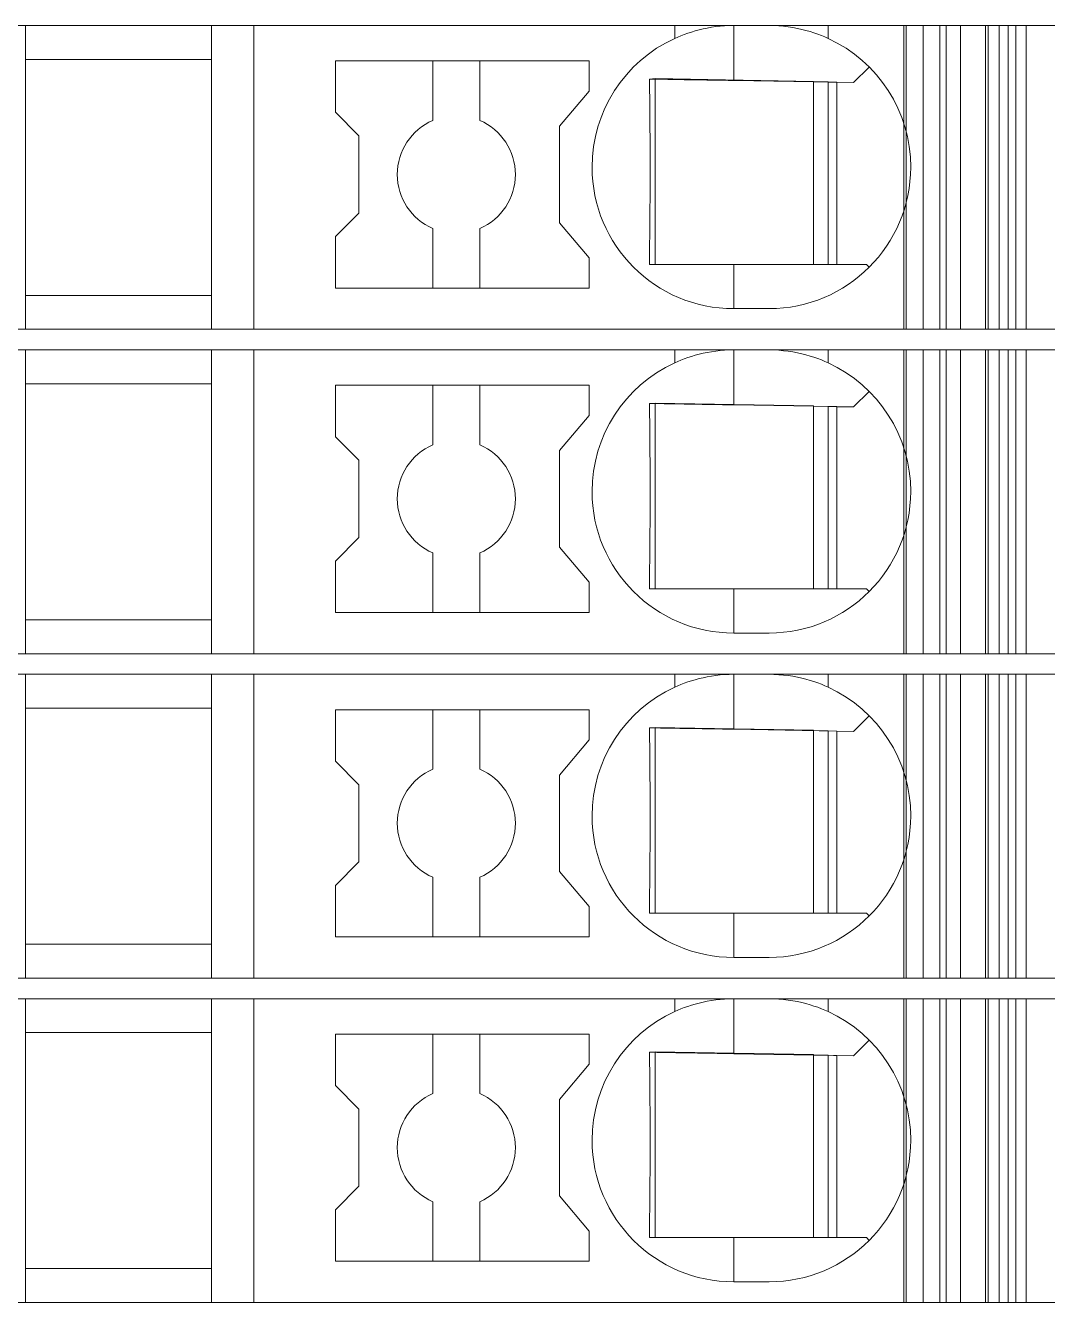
# Model space of a CAD drawing. Header units: millimetres. Extents: x 0 to 2100, y 0 to 1485.
# Drawn here: x 1258.05 to 1275.37, y 387.35 to 409 of the extents above; entities that cross this region are included whole.
import ezdxf
from ezdxf.enums import TextEntityAlignment as Align

# ---------------------------------------------------------------- set-up
doc = ezdxf.new("R2010")
doc.units = ezdxf.units.MM
for name, color, linetype, lineweight in [('EPLAN309', 5, 'Continuous', 5), ('EPLAN493', 5, 'Continuous', 5), ('MAIN-1', 7, 'Continuous', 5), ('MAIN-2', 7, 'Continuous', 5)]:
    doc.layers.add(name, color=color, linetype=linetype, lineweight=lineweight)
doc.styles.add('Tahoma', font='')
doc.styles.get('Tahoma').set_extended_font_data('Tahoma')

# ---------------------------------------------------------------- blocks, each defined once
blk = doc.blocks.new('EPLSYM_LibrarySPECIAL_Symbol12_Variant0_Placement8_71')
at = {"layer": 'EPLAN309', "lineweight": 13, "ltscale": 20}
blk.add_lwpolyline([(0, -5.15), (68.15, -5.15), (68.15, 0), (0, 0)], close=True, dxfattribs=at)
at = {"layer": 'EPLAN493', "color": 5, "style": 'Tahoma'}
blk.add_attdef('17_20450', text='', height=2.93475, dxfattribs=at).set_placement((0, -27.293475), align=Align.MIDDLE_RIGHT)
blk = doc.blocks.new('EPLSYM_LibrarySPECIAL_Symbol12_Variant0_Placement8_72')
at = {"layer": 'EPLAN309', "lineweight": 13, "ltscale": 20}
blk.add_lwpolyline([(0, -5.15), (68.15, -5.15), (68.15, 0), (0, 0)], close=True, dxfattribs=at)
at = {"layer": 'EPLAN493', "color": 5, "style": 'Tahoma'}
blk.add_attdef('17_20450', text='', height=2.93475, dxfattribs=at).set_placement((0, -27.293475), align=Align.MIDDLE_RIGHT)
blk = doc.blocks.new('EPLSYM_LibrarySPECIAL_Symbol12_Variant0_Placement8_73')
at = {"layer": 'EPLAN309', "lineweight": 13, "ltscale": 20}
blk.add_lwpolyline([(0, -5.15), (68.15, -5.15), (68.15, 0), (0, 0)], close=True, dxfattribs=at)
at = {"layer": 'EPLAN493', "color": 5, "style": 'Tahoma'}
blk.add_attdef('17_20450', text='', height=2.93475, dxfattribs=at).set_placement((0, -27.293475), align=Align.MIDDLE_RIGHT)
blk = doc.blocks.new('EPLSYM_LibrarySPECIAL_Symbol12_Variant0_Placement8_74')
at = {"layer": 'EPLAN309', "lineweight": 13, "ltscale": 20}
blk.add_lwpolyline([(0, -5.15), (68.15, -5.15), (68.15, 0), (0, 0)], close=True, dxfattribs=at)
at = {"layer": 'EPLAN493', "color": 5, "style": 'Tahoma'}
blk.add_attdef('17_20450', text='', height=2.93475, dxfattribs=at).set_placement((0, -27.293475), align=Align.MIDDLE_RIGHT)

msp = doc.modelspace()

# ---------------------------------------------------------------- linework, layer by layer
at = {"layer": 'MAIN-1'}
for p, q in [((1258.05, 409), (1261.2, 409)), ((1258.05, 409), (1258.05, 403.85)), ((1261.919, 409), (1261.2, 409)), ((1261.2, 403.85), (1261.2, 409)), ((1269.05, 409), (1261.919, 409)), ((1261.919, 409), (1261.919, 403.85)), ((1269.05, 409), (1270.05, 409)), ((1269.05, 408.782), (1269.05, 409)), ((1269.673, 408.97), (1269.601, 408.958)), ((1269.746, 408.981), (1269.673, 408.97)), ((1269.821, 408.989), (1269.746, 408.981)), ((1269.897, 408.995), (1269.821, 408.989)), ((1269.973, 408.999), (1269.897, 408.995)), ((1270.05, 409), (1269.973, 408.999)), ((1270.05, 408.068), (1270.05, 409)), ((1270.05, 409), (1270.65, 409)), ((1270.65, 409), (1270.732, 408.999)), ((1271.65, 409), (1270.65, 409)), ((1270.732, 408.999), (1270.814, 408.994)), ((1270.814, 408.994), (1270.896, 408.987)), ((1270.896, 408.987), (1270.975, 408.978)), ((1270.975, 408.978), (1271.053, 408.966)), ((1271.65, 409), (1274.704, 409)), ((1271.65, 408.782), (1271.65, 409)), ((1274.832, 409), (1274.704, 409)), ((1274.704, 403.85), (1274.704, 409)), ((1274.832, 409), (1275.367, 409)), ((1274.832, 403.85), (1274.832, 409)), ((1269.102, 408.805), (1269.05, 408.782)), ((1269.156, 408.827), (1269.102, 408.805)), ((1269.213, 408.849), (1269.156, 408.827)), ((1269.272, 408.87), (1269.213, 408.849)), ((1269.333, 408.89), (1269.272, 408.87)), ((1269.397, 408.909), (1269.333, 408.89)), ((1269.463, 408.927), (1269.397, 408.909)), ((1269.531, 408.943), (1269.463, 408.927)), ((1269.601, 408.958), (1269.531, 408.943)), ((1271.053, 408.966), (1271.13, 408.952)), ((1271.13, 408.952), (1271.204, 408.935)), ((1271.204, 408.935), (1271.275, 408.917)), ((1271.275, 408.917), (1271.345, 408.897)), ((1271.345, 408.897), (1271.411, 408.876)), ((1271.411, 408.876), (1271.475, 408.854)), ((1271.475, 408.854), (1271.536, 408.831)), ((1271.536, 408.831), (1271.594, 408.806)), ((1271.594, 408.806), (1271.65, 408.782)), ((1258.05, 408.425), (1261.2, 408.425)), ((1263.3, 408.4), (1263.3, 407.529)), ((1263.3, 408.4), (1267.6, 408.4)), ((1264.95, 408.4), (1264.95, 407.392)), ((1265.75, 407.392), (1265.75, 408.4)), ((1267.6, 407.889), (1267.6, 408.4)), ((1272.083, 408.033), (1272.347, 408.297)), ((1267.1, 407.293), (1267.6, 407.889)), ((1268.624, 408.092), (1268.625, 408.022)), ((1268.685, 408.091), (1268.624, 408.092)), ((1268.625, 408.022), (1268.625, 407.95)), ((1268.625, 407.95), (1268.626, 407.877)), ((1268.746, 408.09), (1268.685, 408.091)), ((1268.721, 408.091), (1268.721, 404.95)), ((1268.809, 408.089), (1268.746, 408.09)), ((1268.873, 408.088), (1268.809, 408.089)), ((1268.937, 408.087), (1268.873, 408.088)), ((1269.003, 408.086), (1268.937, 408.087)), ((1269.071, 408.085), (1269.003, 408.086)), ((1269.14, 408.084), (1269.071, 408.085)), ((1269.21, 408.082), (1269.14, 408.084)), ((1269.283, 408.081), (1269.21, 408.082)), ((1269.358, 408.08), (1269.283, 408.081)), ((1269.435, 408.079), (1269.358, 408.08)), ((1269.514, 408.077), (1269.435, 408.079)), ((1269.597, 408.076), (1269.514, 408.077)), ((1269.682, 408.075), (1269.597, 408.076)), ((1269.771, 408.073), (1269.682, 408.075)), ((1269.862, 408.071), (1269.771, 408.073)), ((1269.955, 408.07), (1269.862, 408.071)), ((1270.05, 408.068), (1269.955, 408.07)), ((1270.05, 408.068), (1272.083, 408.033)), ((1271.4, 408.045), (1271.4, 404.95)), ((1271.65, 404.95), (1271.65, 408.04)), ((1271.8, 408.038), (1271.8, 404.95)), ((1268.626, 407.877), (1268.627, 407.803)), ((1268.627, 407.803), (1268.628, 407.727)), ((1268.628, 407.727), (1268.628, 407.649)), ((1263.7, 407.129), (1263.3, 407.529)), ((1268.628, 407.649), (1268.629, 407.57)), ((1268.629, 407.57), (1268.63, 407.488)), ((1268.63, 407.488), (1268.63, 407.404)), ((1267.1, 407.293), (1267.1, 405.657)), ((1268.63, 407.404), (1268.631, 407.317)), ((1268.631, 407.317), (1268.631, 407.226)), ((1263.7, 407.129), (1263.7, 405.821)), ((1268.631, 407.226), (1268.632, 407.132)), ((1268.632, 407.132), (1268.633, 407.034)), ((1268.633, 407.034), (1268.633, 406.931)), ((1268.633, 406.931), (1268.633, 406.824)), ((1268.633, 406.824), (1268.633, 406.713)), ((1268.633, 406.713), (1268.634, 406.6)), ((1268.634, 406.6), (1268.633, 406.479)), ((1268.633, 406.479), (1268.633, 406.361)), ((1268.633, 406.247), (1268.632, 406.138)), ((1268.633, 406.361), (1268.633, 406.247)), ((1268.632, 406.034), (1268.631, 405.934)), ((1268.632, 406.138), (1268.632, 406.034)), ((1263.7, 405.821), (1263.3, 405.421)), ((1268.63, 405.748), (1268.629, 405.659)), ((1268.631, 405.839), (1268.63, 405.748)), ((1268.631, 405.934), (1268.631, 405.839)), ((1264.95, 405.558), (1264.95, 404.55)), ((1265.75, 405.558), (1265.75, 404.55)), ((1267.1, 405.657), (1267.6, 405.061)), ((1268.629, 405.659), (1268.628, 405.573)), ((1268.628, 405.573), (1268.628, 405.49)), ((1263.3, 405.421), (1263.3, 404.55)), ((1268.626, 405.329), (1268.625, 405.25)), ((1268.627, 405.408), (1268.626, 405.329)), ((1268.628, 405.49), (1268.627, 405.408)), ((1268.624, 405.098), (1268.623, 405.024)), ((1268.625, 405.25), (1268.624, 405.174)), ((1268.624, 405.174), (1268.624, 405.098)), ((1267.6, 404.55), (1267.6, 405.061)), ((1268.623, 405.024), (1268.622, 404.95)), ((1268.622, 404.95), (1268.683, 404.95)), ((1268.683, 404.95), (1268.746, 404.95)), ((1268.746, 404.95), (1268.809, 404.95)), ((1268.809, 404.95), (1268.873, 404.95)), ((1268.873, 404.95), (1268.939, 404.95)), ((1268.939, 404.95), (1269.005, 404.95)), ((1269.005, 404.95), (1269.074, 404.95)), ((1269.074, 404.95), (1269.144, 404.95)), ((1269.144, 404.95), (1269.215, 404.95)), ((1269.215, 404.95), (1269.289, 404.95)), ((1269.289, 404.95), (1269.364, 404.95)), ((1269.364, 404.95), (1269.442, 404.95)), ((1269.442, 404.95), (1269.522, 404.95)), ((1269.522, 404.95), (1269.605, 404.95)), ((1269.605, 404.95), (1269.69, 404.95)), ((1269.69, 404.95), (1269.778, 404.95)), ((1269.778, 404.95), (1269.867, 404.95)), ((1269.867, 404.95), (1269.958, 404.95)), ((1269.958, 404.95), (1270.05, 404.95)), ((1270.05, 404.95), (1272.3, 404.95)), ((1270.05, 404.95), (1270.05, 404.2)), ((1272.347, 404.903), (1272.3, 404.95)), ((1258.05, 404.425), (1261.2, 404.425)), ((1267.6, 404.55), (1263.3, 404.55)), ((1270.65, 404.2), (1270.05, 404.2)), ((1258.05, 403.85), (1261.2, 403.85)), ((1261.919, 403.85), (1261.2, 403.85)), ((1261.919, 403.85), (1274.704, 403.85)), ((1273.544, 403.85), (1273.544, 403.85)), ((1273.65, 403.85), (1273.65, 403.85)), ((1274.832, 403.85), (1274.704, 403.85)), ((1274.832, 403.85), (1275.367, 403.85)), ((1258.05, 403.5), (1261.2, 403.5)), ((1258.05, 403.5), (1258.05, 398.35)), ((1261.919, 403.5), (1261.2, 403.5)), ((1261.2, 398.35), (1261.2, 403.5)), ((1269.05, 403.5), (1261.919, 403.5)), ((1261.919, 403.5), (1261.919, 398.35)), ((1269.05, 403.5), (1270.05, 403.5)), ((1269.05, 403.282), (1269.05, 403.5)), ((1269.213, 403.349), (1269.156, 403.327)), ((1269.272, 403.37), (1269.213, 403.349)), ((1269.333, 403.39), (1269.272, 403.37)), ((1269.397, 403.409), (1269.333, 403.39)), ((1269.463, 403.427), (1269.397, 403.409)), ((1269.531, 403.443), (1269.463, 403.427)), ((1269.601, 403.458), (1269.531, 403.443)), ((1269.673, 403.47), (1269.601, 403.458)), ((1269.746, 403.481), (1269.673, 403.47)), ((1269.821, 403.489), (1269.746, 403.481)), ((1269.897, 403.495), (1269.821, 403.489)), ((1269.973, 403.499), (1269.897, 403.495)), ((1270.05, 403.5), (1269.973, 403.499)), ((1270.05, 402.568), (1270.05, 403.5)), ((1270.05, 403.5), (1270.65, 403.5)), ((1270.65, 403.5), (1270.732, 403.499)), ((1271.65, 403.5), (1270.65, 403.5)), ((1270.732, 403.499), (1270.814, 403.494)), ((1270.814, 403.494), (1270.896, 403.487)), ((1270.896, 403.487), (1270.975, 403.478)), ((1270.975, 403.478), (1271.053, 403.466)), ((1271.053, 403.466), (1271.13, 403.452)), ((1271.13, 403.452), (1271.204, 403.435)), ((1271.204, 403.435), (1271.275, 403.417)), ((1271.275, 403.417), (1271.345, 403.397)), ((1271.345, 403.397), (1271.411, 403.376)), ((1271.411, 403.376), (1271.475, 403.354)), ((1271.475, 403.354), (1271.536, 403.331)), ((1271.65, 403.5), (1274.704, 403.5)), ((1271.65, 403.282), (1271.65, 403.5)), ((1274.832, 403.5), (1274.704, 403.5)), ((1274.704, 398.35), (1274.704, 403.5)), ((1274.832, 403.5), (1275.367, 403.5)), ((1274.832, 398.35), (1274.832, 403.5)), ((1269.102, 403.305), (1269.05, 403.282)), ((1269.156, 403.327), (1269.102, 403.305)), ((1271.536, 403.331), (1271.594, 403.306)), ((1271.594, 403.306), (1271.65, 403.282)), ((1258.05, 402.925), (1261.2, 402.925)), ((1263.3, 402.9), (1263.3, 402.029)), ((1263.3, 402.9), (1267.6, 402.9)), ((1264.95, 402.9), (1264.95, 401.892)), ((1265.75, 401.892), (1265.75, 402.9)), ((1267.6, 402.389), (1267.6, 402.9)), ((1272.083, 402.533), (1272.347, 402.797)), ((1268.624, 402.592), (1268.625, 402.522)), ((1268.685, 402.591), (1268.624, 402.592)), ((1268.625, 402.522), (1268.625, 402.45)), ((1268.746, 402.59), (1268.685, 402.591)), ((1268.721, 402.591), (1268.721, 399.45)), ((1268.809, 402.589), (1268.746, 402.59)), ((1268.873, 402.588), (1268.809, 402.589)), ((1268.937, 402.587), (1268.873, 402.588)), ((1269.003, 402.586), (1268.937, 402.587)), ((1269.071, 402.585), (1269.003, 402.586)), ((1269.14, 402.584), (1269.071, 402.585)), ((1269.21, 402.582), (1269.14, 402.584)), ((1269.283, 402.581), (1269.21, 402.582)), ((1269.358, 402.58), (1269.283, 402.581)), ((1269.435, 402.579), (1269.358, 402.58)), ((1269.514, 402.577), (1269.435, 402.579)), ((1269.597, 402.576), (1269.514, 402.577)), ((1269.682, 402.575), (1269.597, 402.576)), ((1269.771, 402.573), (1269.682, 402.575)), ((1269.862, 402.571), (1269.771, 402.573)), ((1269.955, 402.57), (1269.862, 402.571)), ((1270.05, 402.568), (1269.955, 402.57)), ((1270.05, 402.568), (1272.083, 402.533)), ((1271.4, 402.545), (1271.4, 399.45)), ((1271.65, 399.45), (1271.65, 402.54)), ((1271.8, 402.538), (1271.8, 399.45)), ((1267.1, 401.793), (1267.6, 402.389)), ((1268.625, 402.45), (1268.626, 402.377)), ((1268.626, 402.377), (1268.627, 402.303)), ((1268.627, 402.303), (1268.628, 402.227)), ((1268.628, 402.227), (1268.628, 402.149)), ((1268.628, 402.149), (1268.629, 402.07)), ((1268.629, 402.07), (1268.63, 401.988)), ((1263.7, 401.629), (1263.3, 402.029)), ((1268.63, 401.988), (1268.63, 401.904)), ((1268.63, 401.904), (1268.631, 401.817)), ((1263.7, 401.629), (1263.7, 400.321)), ((1267.1, 401.793), (1267.1, 400.157)), ((1268.631, 401.817), (1268.631, 401.726)), ((1268.631, 401.726), (1268.632, 401.632)), ((1268.632, 401.632), (1268.633, 401.534)), ((1268.633, 401.534), (1268.633, 401.431)), ((1268.633, 401.431), (1268.633, 401.324)), ((1268.633, 401.324), (1268.633, 401.213)), ((1268.633, 401.213), (1268.634, 401.1)), ((1268.634, 401.1), (1268.633, 400.979)), ((1268.633, 400.979), (1268.633, 400.861)), ((1268.633, 400.747), (1268.632, 400.638)), ((1268.633, 400.861), (1268.633, 400.747)), ((1268.632, 400.534), (1268.631, 400.434)), ((1268.632, 400.638), (1268.632, 400.534)), ((1263.7, 400.321), (1263.3, 399.921)), ((1268.631, 400.339), (1268.63, 400.248)), ((1268.631, 400.434), (1268.631, 400.339)), ((1267.1, 400.157), (1267.6, 399.561)), ((1268.629, 400.159), (1268.628, 400.073)), ((1268.63, 400.248), (1268.629, 400.159)), ((1263.3, 399.921), (1263.3, 399.05)), ((1264.95, 400.058), (1264.95, 399.05)), ((1265.75, 400.058), (1265.75, 399.05)), ((1268.627, 399.908), (1268.626, 399.829)), ((1268.628, 399.99), (1268.627, 399.908)), ((1268.628, 400.073), (1268.628, 399.99)), ((1268.625, 399.75), (1268.624, 399.674)), ((1268.624, 399.674), (1268.624, 399.598)), ((1268.626, 399.829), (1268.625, 399.75)), ((1267.6, 399.05), (1267.6, 399.561)), ((1268.623, 399.524), (1268.622, 399.45)), ((1268.622, 399.45), (1268.683, 399.45)), ((1268.624, 399.598), (1268.623, 399.524)), ((1268.683, 399.45), (1268.746, 399.45)), ((1268.746, 399.45), (1268.809, 399.45)), ((1268.809, 399.45), (1268.873, 399.45)), ((1268.873, 399.45), (1268.939, 399.45)), ((1268.939, 399.45), (1269.005, 399.45)), ((1269.005, 399.45), (1269.074, 399.45)), ((1269.074, 399.45), (1269.144, 399.45)), ((1269.144, 399.45), (1269.215, 399.45)), ((1269.215, 399.45), (1269.289, 399.45)), ((1269.289, 399.45), (1269.364, 399.45)), ((1269.364, 399.45), (1269.442, 399.45)), ((1269.442, 399.45), (1269.522, 399.45)), ((1269.522, 399.45), (1269.605, 399.45)), ((1269.605, 399.45), (1269.69, 399.45)), ((1269.69, 399.45), (1269.778, 399.45)), ((1269.778, 399.45), (1269.867, 399.45)), ((1269.867, 399.45), (1269.958, 399.45)), ((1269.958, 399.45), (1270.05, 399.45)), ((1270.05, 399.45), (1272.3, 399.45)), ((1270.05, 399.45), (1270.05, 398.7)), ((1272.347, 399.403), (1272.3, 399.45)), ((1267.6, 399.05), (1263.3, 399.05)), ((1258.05, 398.925), (1261.2, 398.925)), ((1270.65, 398.7), (1270.05, 398.7)), ((1258.05, 398.35), (1261.2, 398.35)), ((1261.919, 398.35), (1261.2, 398.35)), ((1261.919, 398.35), (1274.704, 398.35)), ((1273.544, 398.35), (1273.544, 398.35)), ((1273.65, 398.35), (1273.65, 398.35)), ((1274.832, 398.35), (1274.704, 398.35)), ((1274.832, 398.35), (1275.367, 398.35)), ((1258.05, 398), (1261.2, 398)), ((1258.05, 398), (1258.05, 392.85)), ((1261.919, 398), (1261.2, 398)), ((1261.2, 392.85), (1261.2, 398)), ((1269.05, 398), (1261.919, 398)), ((1261.919, 398), (1261.919, 392.85)), ((1269.05, 398), (1270.05, 398)), ((1269.05, 397.782), (1269.05, 398)), ((1269.463, 397.927), (1269.397, 397.909)), ((1269.531, 397.943), (1269.463, 397.927)), ((1269.601, 397.958), (1269.531, 397.943)), ((1269.673, 397.97), (1269.601, 397.958)), ((1269.746, 397.981), (1269.673, 397.97)), ((1269.821, 397.989), (1269.746, 397.981)), ((1269.897, 397.995), (1269.821, 397.989)), ((1269.973, 397.999), (1269.897, 397.995)), ((1270.05, 398), (1269.973, 397.999)), ((1270.05, 397.068), (1270.05, 398)), ((1270.05, 398), (1270.65, 398)), ((1270.65, 398), (1270.732, 397.999)), ((1271.65, 398), (1270.65, 398)), ((1270.732, 397.999), (1270.814, 397.994)), ((1270.814, 397.994), (1270.896, 397.987)), ((1270.896, 397.987), (1270.975, 397.978)), ((1270.975, 397.978), (1271.053, 397.966)), ((1271.053, 397.966), (1271.13, 397.952)), ((1271.13, 397.952), (1271.204, 397.935)), ((1271.204, 397.935), (1271.275, 397.917)), ((1271.65, 398), (1274.704, 398)), ((1271.65, 397.782), (1271.65, 398)), ((1274.832, 398), (1274.704, 398)), ((1274.704, 392.85), (1274.704, 398)), ((1274.832, 398), (1275.367, 398)), ((1274.832, 392.85), (1274.832, 398)), ((1269.102, 397.805), (1269.05, 397.782)), ((1269.156, 397.827), (1269.102, 397.805)), ((1269.213, 397.849), (1269.156, 397.827)), ((1269.272, 397.87), (1269.213, 397.849)), ((1269.333, 397.89), (1269.272, 397.87)), ((1269.397, 397.909), (1269.333, 397.89)), ((1271.275, 397.917), (1271.345, 397.897)), ((1271.345, 397.897), (1271.411, 397.876)), ((1271.411, 397.876), (1271.475, 397.854)), ((1271.475, 397.854), (1271.536, 397.831)), ((1271.536, 397.831), (1271.594, 397.806)), ((1271.594, 397.806), (1271.65, 397.782)), ((1258.05, 397.425), (1261.2, 397.425)), ((1263.3, 397.4), (1263.3, 396.529)), ((1263.3, 397.4), (1267.6, 397.4)), ((1264.95, 397.4), (1264.95, 396.392)), ((1265.75, 396.392), (1265.75, 397.4)), ((1267.6, 396.889), (1267.6, 397.4)), ((1272.083, 397.033), (1272.347, 397.297)), ((1268.624, 397.092), (1268.625, 397.022)), ((1268.685, 397.091), (1268.624, 397.092)), ((1268.746, 397.09), (1268.685, 397.091)), ((1268.721, 397.091), (1268.721, 393.95)), ((1268.809, 397.089), (1268.746, 397.09)), ((1268.873, 397.088), (1268.809, 397.089)), ((1268.937, 397.087), (1268.873, 397.088)), ((1269.003, 397.086), (1268.937, 397.087)), ((1269.071, 397.085), (1269.003, 397.086)), ((1269.14, 397.084), (1269.071, 397.085)), ((1269.21, 397.082), (1269.14, 397.084)), ((1269.283, 397.081), (1269.21, 397.082)), ((1269.358, 397.08), (1269.283, 397.081)), ((1269.435, 397.079), (1269.358, 397.08)), ((1269.514, 397.077), (1269.435, 397.079)), ((1269.597, 397.076), (1269.514, 397.077)), ((1269.682, 397.075), (1269.597, 397.076)), ((1269.771, 397.073), (1269.682, 397.075)), ((1269.862, 397.071), (1269.771, 397.073)), ((1269.955, 397.07), (1269.862, 397.071)), ((1270.05, 397.068), (1269.955, 397.07)), ((1270.05, 397.068), (1272.083, 397.033)), ((1267.1, 396.293), (1267.6, 396.889)), ((1268.625, 397.022), (1268.625, 396.95)), ((1268.625, 396.95), (1268.626, 396.877)), ((1268.626, 396.877), (1268.627, 396.803)), ((1271.4, 397.045), (1271.4, 393.95)), ((1271.65, 393.95), (1271.65, 397.04)), ((1271.8, 397.038), (1271.8, 393.95)), ((1268.627, 396.803), (1268.628, 396.727)), ((1268.628, 396.727), (1268.628, 396.649)), ((1268.628, 396.649), (1268.629, 396.57)), ((1263.7, 396.129), (1263.3, 396.529)), ((1268.629, 396.57), (1268.63, 396.488)), ((1268.63, 396.488), (1268.63, 396.404)), ((1267.1, 396.293), (1267.1, 394.657)), ((1268.63, 396.404), (1268.631, 396.317)), ((1268.631, 396.317), (1268.631, 396.226)), ((1268.631, 396.226), (1268.632, 396.132)), ((1263.7, 396.129), (1263.7, 394.821)), ((1268.632, 396.132), (1268.633, 396.034)), ((1268.633, 396.034), (1268.633, 395.931)), ((1268.633, 395.931), (1268.633, 395.824)), ((1268.633, 395.824), (1268.633, 395.713)), ((1268.633, 395.713), (1268.634, 395.6)), ((1268.634, 395.6), (1268.633, 395.479)), ((1268.633, 395.479), (1268.633, 395.361)), ((1268.633, 395.361), (1268.633, 395.247)), ((1268.633, 395.247), (1268.632, 395.138)), ((1268.632, 395.138), (1268.632, 395.034)), ((1268.632, 395.034), (1268.631, 394.934)), ((1268.631, 394.934), (1268.631, 394.839)), ((1263.7, 394.821), (1263.3, 394.421)), ((1268.63, 394.748), (1268.629, 394.659)), ((1268.631, 394.839), (1268.63, 394.748)), ((1264.95, 394.558), (1264.95, 393.55)), ((1265.75, 394.558), (1265.75, 393.55)), ((1267.1, 394.657), (1267.6, 394.061)), ((1268.628, 394.49), (1268.627, 394.408)), ((1268.629, 394.659), (1268.628, 394.573)), ((1268.628, 394.573), (1268.628, 394.49)), ((1263.3, 394.421), (1263.3, 393.55)), ((1268.625, 394.25), (1268.624, 394.174)), ((1268.626, 394.329), (1268.625, 394.25)), ((1268.627, 394.408), (1268.626, 394.329)), ((1267.6, 393.55), (1267.6, 394.061)), ((1268.624, 394.098), (1268.623, 394.024)), ((1268.624, 394.174), (1268.624, 394.098)), ((1268.623, 394.024), (1268.622, 393.95)), ((1268.622, 393.95), (1268.683, 393.95)), ((1268.683, 393.95), (1268.746, 393.95)), ((1268.746, 393.95), (1268.809, 393.95)), ((1268.809, 393.95), (1268.873, 393.95)), ((1268.873, 393.95), (1268.939, 393.95)), ((1268.939, 393.95), (1269.005, 393.95)), ((1269.005, 393.95), (1269.074, 393.95)), ((1269.074, 393.95), (1269.144, 393.95)), ((1269.144, 393.95), (1269.215, 393.95)), ((1269.215, 393.95), (1269.289, 393.95)), ((1269.289, 393.95), (1269.364, 393.95)), ((1269.364, 393.95), (1269.442, 393.95)), ((1269.442, 393.95), (1269.522, 393.95)), ((1269.522, 393.95), (1269.605, 393.95)), ((1269.605, 393.95), (1269.69, 393.95)), ((1269.69, 393.95), (1269.778, 393.95)), ((1269.778, 393.95), (1269.867, 393.95)), ((1269.867, 393.95), (1269.958, 393.95)), ((1269.958, 393.95), (1270.05, 393.95)), ((1270.05, 393.95), (1272.3, 393.95)), ((1270.05, 393.95), (1270.05, 393.2)), ((1272.347, 393.903), (1272.3, 393.95)), ((1258.05, 393.425), (1261.2, 393.425)), ((1267.6, 393.55), (1263.3, 393.55)), ((1270.65, 393.2), (1270.05, 393.2)), ((1258.05, 392.85), (1261.2, 392.85)), ((1261.919, 392.85), (1261.2, 392.85)), ((1261.919, 392.85), (1274.704, 392.85)), ((1273.544, 392.85), (1273.544, 392.85)), ((1273.65, 392.85), (1273.65, 392.85)), ((1274.832, 392.85), (1274.704, 392.85)), ((1274.832, 392.85), (1275.367, 392.85)), ((1258.05, 392.5), (1261.2, 392.5)), ((1258.05, 392.5), (1258.05, 387.35)), ((1261.919, 392.5), (1261.2, 392.5)), ((1261.2, 387.35), (1261.2, 392.5)), ((1269.05, 392.5), (1261.919, 392.5)), ((1261.919, 392.5), (1261.919, 387.35)), ((1269.05, 392.5), (1270.05, 392.5)), ((1269.05, 392.282), (1269.05, 392.5)), ((1269.102, 392.305), (1269.05, 392.282)), ((1269.156, 392.327), (1269.102, 392.305)), ((1269.213, 392.349), (1269.156, 392.327)), ((1269.272, 392.37), (1269.213, 392.349)), ((1269.333, 392.39), (1269.272, 392.37)), ((1269.397, 392.409), (1269.333, 392.39)), ((1269.463, 392.427), (1269.397, 392.409)), ((1269.531, 392.443), (1269.463, 392.427)), ((1269.601, 392.458), (1269.531, 392.443)), ((1269.673, 392.47), (1269.601, 392.458)), ((1269.746, 392.481), (1269.673, 392.47)), ((1269.821, 392.489), (1269.746, 392.481)), ((1269.897, 392.495), (1269.821, 392.489)), ((1269.973, 392.499), (1269.897, 392.495)), ((1270.05, 392.5), (1269.973, 392.499)), ((1270.05, 391.568), (1270.05, 392.5)), ((1270.05, 392.5), (1270.65, 392.5)), ((1270.65, 392.5), (1270.732, 392.499)), ((1271.65, 392.5), (1270.65, 392.5)), ((1270.732, 392.499), (1270.814, 392.494)), ((1270.814, 392.494), (1270.896, 392.487)), ((1270.896, 392.487), (1270.975, 392.478)), ((1270.975, 392.478), (1271.053, 392.466)), ((1271.053, 392.466), (1271.13, 392.452)), ((1271.13, 392.452), (1271.204, 392.435)), ((1271.204, 392.435), (1271.275, 392.417)), ((1271.275, 392.417), (1271.345, 392.397)), ((1271.345, 392.397), (1271.411, 392.376)), ((1271.411, 392.376), (1271.475, 392.354)), ((1271.475, 392.354), (1271.536, 392.331)), ((1271.536, 392.331), (1271.594, 392.306)), ((1271.594, 392.306), (1271.65, 392.282)), ((1271.65, 392.5), (1274.704, 392.5)), ((1271.65, 392.282), (1271.65, 392.5)), ((1274.832, 392.5), (1274.704, 392.5)), ((1274.704, 387.35), (1274.704, 392.5)), ((1274.832, 392.5), (1275.367, 392.5)), ((1274.832, 387.35), (1274.832, 392.5)), ((1258.05, 391.925), (1261.2, 391.925)), ((1263.3, 391.9), (1263.3, 391.029)), ((1263.3, 391.9), (1267.6, 391.9)), ((1264.95, 391.9), (1264.95, 390.892)), ((1265.75, 390.892), (1265.75, 391.9)), ((1267.6, 391.389), (1267.6, 391.9)), ((1272.083, 391.533), (1272.347, 391.797)), ((1268.624, 391.592), (1268.625, 391.522)), ((1268.685, 391.591), (1268.624, 391.592)), ((1268.625, 391.522), (1268.625, 391.45)), ((1268.625, 391.45), (1268.626, 391.377)), ((1268.746, 391.59), (1268.685, 391.591)), ((1268.721, 391.591), (1268.721, 388.45)), ((1268.809, 391.589), (1268.746, 391.59)), ((1268.873, 391.588), (1268.809, 391.589)), ((1268.937, 391.587), (1268.873, 391.588)), ((1269.003, 391.586), (1268.937, 391.587)), ((1269.071, 391.585), (1269.003, 391.586)), ((1269.14, 391.584), (1269.071, 391.585)), ((1269.21, 391.582), (1269.14, 391.584)), ((1269.283, 391.581), (1269.21, 391.582)), ((1269.358, 391.58), (1269.283, 391.581)), ((1269.435, 391.579), (1269.358, 391.58)), ((1269.514, 391.577), (1269.435, 391.579)), ((1269.597, 391.576), (1269.514, 391.577)), ((1269.682, 391.575), (1269.597, 391.576)), ((1269.771, 391.573), (1269.682, 391.575)), ((1269.862, 391.571), (1269.771, 391.573)), ((1269.955, 391.57), (1269.862, 391.571)), ((1270.05, 391.568), (1269.955, 391.57)), ((1270.05, 391.568), (1272.083, 391.533)), ((1271.4, 391.545), (1271.4, 388.45)), ((1271.65, 388.45), (1271.65, 391.54)), ((1271.8, 391.538), (1271.8, 388.45)), ((1267.1, 390.793), (1267.6, 391.389)), ((1268.626, 391.377), (1268.627, 391.303)), ((1268.627, 391.303), (1268.628, 391.227)), ((1268.628, 391.227), (1268.628, 391.149)), ((1263.7, 390.629), (1263.3, 391.029)), ((1268.628, 391.149), (1268.629, 391.07)), ((1268.629, 391.07), (1268.63, 390.988)), ((1267.1, 390.793), (1267.1, 389.157)), ((1268.63, 390.988), (1268.63, 390.904)), ((1268.63, 390.904), (1268.631, 390.817)), ((1268.631, 390.817), (1268.631, 390.726)), ((1263.7, 390.629), (1263.7, 389.321)), ((1268.631, 390.726), (1268.632, 390.632)), ((1268.632, 390.632), (1268.633, 390.534)), ((1268.633, 390.534), (1268.633, 390.431)), ((1268.633, 390.431), (1268.633, 390.324)), ((1268.633, 390.324), (1268.633, 390.213)), ((1268.633, 390.213), (1268.634, 390.1)), ((1268.634, 390.1), (1268.633, 389.979)), ((1268.633, 389.979), (1268.633, 389.861)), ((1268.633, 389.747), (1268.632, 389.638)), ((1268.633, 389.861), (1268.633, 389.747)), ((1268.632, 389.534), (1268.631, 389.434)), ((1268.632, 389.638), (1268.632, 389.534)), ((1263.7, 389.321), (1263.3, 388.921)), ((1268.631, 389.339), (1268.63, 389.248)), ((1268.631, 389.434), (1268.631, 389.339)), ((1264.95, 389.058), (1264.95, 388.05)), ((1265.75, 389.058), (1265.75, 388.05)), ((1267.1, 389.157), (1267.6, 388.561)), ((1268.629, 389.159), (1268.628, 389.073)), ((1268.628, 389.073), (1268.628, 388.99)), ((1268.63, 389.248), (1268.629, 389.159)), ((1263.3, 388.921), (1263.3, 388.05)), ((1268.627, 388.908), (1268.626, 388.829)), ((1268.628, 388.99), (1268.627, 388.908)), ((1268.625, 388.75), (1268.624, 388.674)), ((1268.624, 388.674), (1268.624, 388.598)), ((1268.626, 388.829), (1268.625, 388.75)), ((1267.6, 388.05), (1267.6, 388.561)), ((1268.623, 388.524), (1268.622, 388.45)), ((1268.622, 388.45), (1268.683, 388.45)), ((1268.624, 388.598), (1268.623, 388.524)), ((1268.683, 388.45), (1268.746, 388.45)), ((1268.746, 388.45), (1268.809, 388.45)), ((1268.809, 388.45), (1268.873, 388.45)), ((1268.873, 388.45), (1268.939, 388.45)), ((1268.939, 388.45), (1269.005, 388.45)), ((1269.005, 388.45), (1269.074, 388.45)), ((1269.074, 388.45), (1269.144, 388.45)), ((1269.144, 388.45), (1269.215, 388.45)), ((1269.215, 388.45), (1269.289, 388.45)), ((1269.289, 388.45), (1269.364, 388.45)), ((1269.364, 388.45), (1269.442, 388.45)), ((1269.442, 388.45), (1269.522, 388.45)), ((1269.522, 388.45), (1269.605, 388.45)), ((1269.605, 388.45), (1269.69, 388.45)), ((1269.69, 388.45), (1269.778, 388.45)), ((1269.778, 388.45), (1269.867, 388.45)), ((1269.867, 388.45), (1269.958, 388.45)), ((1269.958, 388.45), (1270.05, 388.45)), ((1270.05, 388.45), (1272.3, 388.45)), ((1270.05, 388.45), (1270.05, 387.7)), ((1272.347, 388.403), (1272.3, 388.45)), ((1267.6, 388.05), (1263.3, 388.05)), ((1258.05, 387.925), (1261.2, 387.925)), ((1270.65, 387.7), (1270.05, 387.7)), ((1258.05, 387.35), (1261.2, 387.35)), ((1261.919, 387.35), (1261.2, 387.35)), ((1261.919, 387.35), (1274.704, 387.35)), ((1273.544, 387.35), (1273.544, 387.35)), ((1273.65, 387.35), (1273.65, 387.35)), ((1274.832, 387.35), (1274.704, 387.35)), ((1274.832, 387.35), (1275.367, 387.35))]:
    msp.add_line(p, q, dxfattribs=at)
for centre, radius, start, end in [((1270.05, 406.6), 2.4, 114.6244, 180), ((1270.65, 406.6), 2.4, 0, 65.3756), ((1265.35, 406.475), 1, 113.5782, 180), ((1265.35, 406.475), 1, 0, 66.4218), ((1270.05, 406.6), 2.4, 180, 270), ((1270.65, 406.6), 2.4, 270, 0), ((1265.35, 406.475), 1, 180, 246.4218), ((1265.35, 406.475), 1, 293.5782, 0), ((1270.05, 401.1), 2.4, 114.6244, 180), ((1270.65, 401.1), 2.4, 0, 65.3756), ((1265.35, 400.975), 1, 113.5782, 180), ((1265.35, 400.975), 1, 0, 66.4218), ((1265.35, 400.975), 1, 180, 246.4218), ((1265.35, 400.975), 1, 293.5782, 0), ((1270.05, 401.1), 2.4, 180, 270), ((1270.65, 401.1), 2.4, 270, 0), ((1270.05, 395.6), 2.4, 114.6244, 180), ((1270.65, 395.6), 2.4, 0, 65.3756), ((1265.35, 395.475), 1, 113.5782, 180), ((1265.35, 395.475), 1, 0, 66.4218), ((1270.05, 395.6), 2.4, 180, 270), ((1270.65, 395.6), 2.4, 270, 0), ((1265.35, 395.475), 1, 180, 246.4218), ((1265.35, 395.475), 1, 293.5782, 0), ((1270.05, 390.1), 2.4, 114.6244, 180), ((1270.65, 390.1), 2.4, 0, 65.3756), ((1265.35, 389.975), 1, 113.5782, 180), ((1265.35, 389.975), 1, 0, 66.4218), ((1265.35, 389.975), 1, 180, 246.4218), ((1265.35, 389.975), 1, 293.5782, 0), ((1270.05, 390.1), 2.4, 180, 270), ((1270.65, 390.1), 2.4, 270, 0)]:
    msp.add_arc(centre, radius, start, end, dxfattribs=at)
at = {"layer": 'MAIN-2'}
for p, q in [((1272.931, 403.85), (1272.931, 409)), ((1272.971, 409), (1272.971, 403.85)), ((1273.262, 409), (1273.262, 403.85)), ((1273.544, 403.85), (1273.544, 409)), ((1273.65, 403.85), (1273.65, 409)), ((1273.891, 409), (1273.891, 403.85)), ((1274.316, 409), (1274.316, 403.85)), ((1274.361, 409), (1274.361, 403.85)), ((1274.363, 403.85), (1274.363, 409)), ((1274.55, 409), (1274.55, 403.85)), ((1275.008, 403.85), (1275.008, 409)), ((1268.721, 408.1), (1268.624, 408.092)), ((1268.721, 408.1), (1268.721, 408.091)), ((1271.4, 408.053), (1268.721, 408.1)), ((1271.4, 408.048), (1271.4, 408.053)), ((1271.65, 408.043), (1271.4, 408.048)), ((1271.4, 408.048), (1271.4, 408.045)), ((1271.65, 408.043), (1271.65, 408.042)), ((1271.8, 408.039), (1271.65, 408.042)), ((1271.65, 408.04), (1271.65, 408.042)), ((1271.8, 408.038), (1271.8, 408.039)), ((1271.8, 408.038), (1272.083, 408.033)), ((1271.8, 408.038), (1271.8, 408.038)), ((1271.4, 404.95), (1271.4, 404.95)), ((1271.65, 404.95), (1271.65, 404.95)), ((1272.347, 404.903), (1272.347, 404.903)), ((1272.931, 398.35), (1272.931, 403.5)), ((1272.971, 403.5), (1272.971, 398.35)), ((1273.262, 403.5), (1273.262, 398.35)), ((1273.544, 398.35), (1273.544, 403.5)), ((1273.65, 398.35), (1273.65, 403.5)), ((1273.891, 403.5), (1273.891, 398.35)), ((1274.316, 403.5), (1274.316, 398.35)), ((1274.361, 403.5), (1274.361, 398.35)), ((1274.363, 398.35), (1274.363, 403.5)), ((1274.55, 403.5), (1274.55, 398.35)), ((1275.008, 398.35), (1275.008, 403.5)), ((1268.721, 402.6), (1268.624, 402.592)), ((1268.721, 402.6), (1268.721, 402.591)), ((1271.4, 402.553), (1268.721, 402.6)), ((1271.4, 402.548), (1271.4, 402.553)), ((1271.65, 402.543), (1271.4, 402.548)), ((1271.4, 402.548), (1271.4, 402.545)), ((1271.65, 402.543), (1271.65, 402.542)), ((1271.8, 402.539), (1271.65, 402.542)), ((1271.65, 402.54), (1271.65, 402.542)), ((1271.8, 402.538), (1271.8, 402.539)), ((1271.8, 402.538), (1272.083, 402.533)), ((1271.8, 402.538), (1271.8, 402.538)), ((1271.4, 399.45), (1271.4, 399.45)), ((1271.65, 399.45), (1271.65, 399.45)), ((1272.347, 399.403), (1272.347, 399.403)), ((1272.931, 392.85), (1272.931, 398)), ((1272.971, 398), (1272.971, 392.85)), ((1273.262, 398), (1273.262, 392.85)), ((1273.544, 392.85), (1273.544, 398)), ((1273.65, 392.85), (1273.65, 398)), ((1273.891, 398), (1273.891, 392.85)), ((1274.316, 398), (1274.316, 392.85)), ((1274.361, 398), (1274.361, 392.85)), ((1274.363, 392.85), (1274.363, 398)), ((1274.55, 398), (1274.55, 392.85)), ((1275.008, 392.85), (1275.008, 398)), ((1268.721, 397.1), (1268.624, 397.092)), ((1268.721, 397.1), (1268.721, 397.091)), ((1271.4, 397.053), (1268.721, 397.1)), ((1271.4, 397.048), (1271.4, 397.053)), ((1271.65, 397.043), (1271.4, 397.048)), ((1271.4, 397.048), (1271.4, 397.045)), ((1271.65, 397.043), (1271.65, 397.042)), ((1271.8, 397.039), (1271.65, 397.042)), ((1271.65, 397.04), (1271.65, 397.042)), ((1271.8, 397.038), (1271.8, 397.039)), ((1271.8, 397.038), (1272.083, 397.033)), ((1271.8, 397.038), (1271.8, 397.038)), ((1271.4, 393.95), (1271.4, 393.95)), ((1271.65, 393.95), (1271.65, 393.95)), ((1272.347, 393.903), (1272.347, 393.903)), ((1272.931, 387.35), (1272.931, 392.5)), ((1272.971, 392.5), (1272.971, 387.35)), ((1273.262, 392.5), (1273.262, 387.35)), ((1273.544, 387.35), (1273.544, 392.5)), ((1273.65, 387.35), (1273.65, 392.5)), ((1273.891, 392.5), (1273.891, 387.35)), ((1274.316, 392.5), (1274.316, 387.35)), ((1274.361, 392.5), (1274.361, 387.35)), ((1274.363, 387.35), (1274.363, 392.5)), ((1274.55, 392.5), (1274.55, 387.35)), ((1275.008, 387.35), (1275.008, 392.5)), ((1268.721, 391.6), (1268.624, 391.592)), ((1268.721, 391.6), (1268.721, 391.591)), ((1271.4, 391.553), (1268.721, 391.6)), ((1271.4, 391.548), (1271.4, 391.553)), ((1271.65, 391.543), (1271.4, 391.548)), ((1271.4, 391.548), (1271.4, 391.545)), ((1271.65, 391.543), (1271.65, 391.542)), ((1271.8, 391.539), (1271.65, 391.542)), ((1271.65, 391.54), (1271.65, 391.542)), ((1271.8, 391.538), (1271.8, 391.539)), ((1271.8, 391.538), (1272.083, 391.533)), ((1271.8, 391.538), (1271.8, 391.538)), ((1271.4, 388.45), (1271.4, 388.45)), ((1271.65, 388.45), (1271.65, 388.45)), ((1272.347, 388.403), (1272.347, 388.403))]:
    msp.add_line(p, q, dxfattribs=at)

# ---------------------------------------------------------------- block references
for name, p in [('EPLSYM_LibrarySPECIAL_Symbol12_Variant0_Placement8_71', (1222, 409)), ('EPLSYM_LibrarySPECIAL_Symbol12_Variant0_Placement8_72', (1222, 403.5)), ('EPLSYM_LibrarySPECIAL_Symbol12_Variant0_Placement8_73', (1222, 398)), ('EPLSYM_LibrarySPECIAL_Symbol12_Variant0_Placement8_74', (1222, 392.5))]:
    msp.add_blockref(name, p)

doc.saveas('drawing.dxf')
